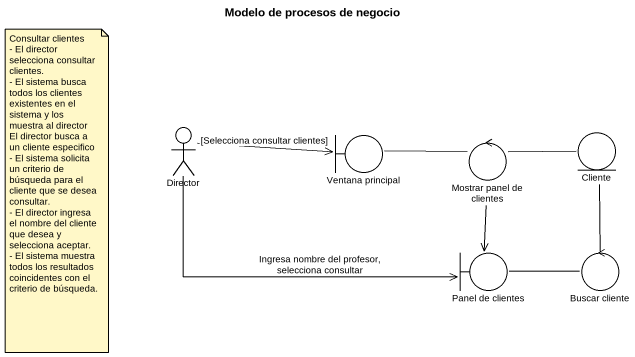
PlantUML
@startuml
title Modelo de procesos de negocio
actor Director
boundary "Ventana principal" as Ventana_principal
control "Mostrar panel de clientes" as Mostrar_panel_de_clientes
entity Cliente
boundary "Panel de clientes" as Panel_de_clientes
control "Buscar cliente" as Buscar_cliente
Director -right-> Ventana_principal : [Selecciona consultar clientes]
Director -right-> Panel_de_clientes : Ingresa nombre del profesor, selecciona consultar
Ventana_principal -right- Mostrar_panel_de_clientes
Mostrar_panel_de_clientes --> Panel_de_clientes
Cliente -left- Mostrar_panel_de_clientes
Cliente -- Buscar_cliente
Panel_de_clientes -right- Buscar_cliente
note as N1
  Consultar clientes
  - El director selecciona consultar clientes.
  - El sistema busca todos los clientes existentes en el sistema y los muestra al director
  El director busca a un cliente especifico
  - El sistema solicita un criterio de búsqueda para el cliente que se desea consultar.
  - El director ingresa el nombre del cliente que desea y selecciona aceptar.
  - El sistema muestra todos los resultados coincidentes con el criterio de búsqueda.
end note
@enduml
